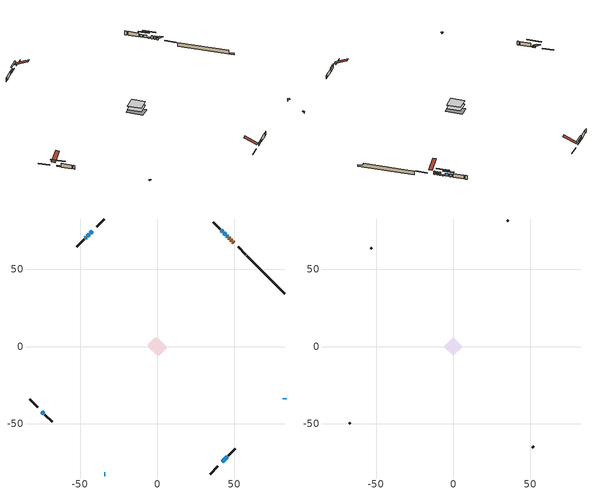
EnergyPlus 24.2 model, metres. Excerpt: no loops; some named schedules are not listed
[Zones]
conditioned space
 floor adiabatic (AdiabaticFloorConstruction): -6.03,0 0,6.03 6.03,0 0,-6.03 z0.91
 floor foundation (Slab1 construction): -6.14,1.19 -1.19,6.14 6.14,-1.19 1.19,-6.14 z-1.45
 wall outside (RimJoist1 construction): 34.2,-82.56 39.24,-77.53 / -82.56,-34.2 -77.53,-39.24 / -34.2,82.56 -39.24,77.53 / 57.34,59.43 52.3,64.46 z0.91:1.21
 wall outside (AdiabaticWallConstruction 1): 49.42,67.35 48.81,67.95 / 48.16,68.61 47.65,69.11 / 47,69.77 46.32,70.44 z0.91:2.94
 wall outside (AdiabaticWallConstruction): -34.2,-82.56 -33.74,-82.56 z0.91:1.37; 45.66,71.1 45.01,71.75 / -42.12,74.65 -43.41,73.35 / -74.65,-42.12 -73.35,-43.41 z0.91:1.52; 82.56,-34.2 82.56,-33.66 z0.91:1.83; 44.36,72.4 43.07,73.7 / 42.41,74.35 41.55,75.22 / 42.12,-74.64 45.35,-71.41 z0.91:2.74; -44.07,72.69 -45.36,71.4 / -46.02,70.75 -46.77,69.99 z0.91:1.98
 wall outside (Wall1 construction): 46.01,-70.75 50.64,-66.12 / -72.69,-44.07 -68.06,-48.7 / -47.43,69.33 -52.07,64.7 / 40.89,75.87 36.25,80.51 z0.91:3.35
 wall foundation (FoundationWall1 construction): 57.99,58.77,-1.45 57.99,58.77,0.91 80.11,36.66,0.91 80.11,36.66,-0.45 82.56,34.2,-0.45 82.56,34.2,-1.45
 window (WindowConstruction 5): -34.2,-82.56 -33.74,-82.56 z0.91:1.37
 window (WindowConstruction 7): 45.66,71.1 45.02,71.75 z0.91:1.52
 window (WindowConstruction 8): -42.12,74.64 -43.41,73.35 z0.91:1.52
 window (WindowConstruction 9): -74.64,-42.12 -73.35,-43.41 z0.91:1.52
 window (WindowConstruction 6): 82.56,-34.2 82.56,-33.67 z0.91:1.82
 window (WindowConstruction): 44.36,72.4 43.07,73.7 z0.91:2.74
 window (WindowConstruction 1): 42.41,74.35 41.55,75.22 z0.91:2.74
 window (WindowConstruction 2): -44.07,72.69 -45.36,71.4 z0.91:1.98
 window (WindowConstruction 3): -46.02,70.74 -46.77,69.99 z0.91:1.98
 window (WindowConstruction 4): 42.12,-74.64 45.35,-71.41 z0.91:2.74
 door (Door): 49.42,67.35 48.81,67.95 z0.91:2.94
 door (Door 1): 48.16,68.61 47.65,69.11 z0.91:2.94
 door (Door 2): 46.99,69.77 46.32,70.44 z0.91:2.94
 ceiling adiabatic (AdiabaticFloorConstruction): 0,-6.03 6.03,0 0,6.03 -6.03,0 z0.91
attic - vented
 floor to conditioned space (Floor1 construction Reversed): -6.03,0 0,6.03 6.03,0 0,-6.03 z3.35
 wall outside (Wall2 construction): 51.3,-65.46 52.04,-64.72 / -67.4,-49.36 -66.66,-50.1 / -52.72,64.04 -53.46,63.3 / 35.6,81.17 34.86,81.91 z0.91:3.35
 roof outside (Roof1 construction): 41.46,-75.3,3.35 35.67,-69.51,6.76 34.1,-71.08,6.76 39.89,-76.87,3.35; -75.3,-41.46,3.35 -69.51,-35.67,6.76 -71.08,-34.1,6.76 -76.87,-39.89,3.35; -41.46,75.3,3.35 -35.67,69.51,6.76 -34.1,71.08,6.76 -39.89,76.87,3.35; 50.07,66.69,3.35 44.28,60.9,6.76 45.85,59.33,6.76 51.64,65.12,3.35
shading: -33.44,-82.56 -34.5,-82.56 -34.5,-83.17 -33.44,-83.17 z1.67; 42.43,74.34 48.25,68.51 48.68,68.94 42.86,74.77 z5.18; -45.57,71.19 -39.96,76.8 -40.39,77.23 -46,71.62 z4.57; -70.76,-46 -77.23,-39.53 -77.66,-39.96 -71.19,-46.43 z5.18; 82.56,-33.37 82.56,-34.5 83.78,-34.5 83.78,-33.37 z2.12; 41.99,74.77 45.43,71.33 45.87,71.76 42.42,75.2 z4.26; 40.47,76.29 43.48,73.28 43.92,73.71 40.9,76.72 z4.26; -45.57,71.19 -43.86,72.91 -44.29,73.34 -46,71.62 z2.28; -46.98,69.78 -45.81,70.96 -46.24,71.39 -47.42,70.21 z2.28; 45.56,-71.2 41.91,-74.86 42.34,-75.29 45.99,-71.63 z3.04
[Building]
Building 1: Terrain=Suburbs
[Site:Location]
Quebec Intl AP_QC: Latitude {deg}=46.8; Longitude {deg}=-71.38; Time Zone {hr}=-5; Elevation {m}=74; Keep Site Location Information=Yes
[Site:GroundTemperature:Shallow]
0.0108218, -2.24938, -2.43038, -1.3578, 2.94801, 7.23376, 10.9493, 13.303, 13.5029, 11.5886, 7.96783, 3.81355
[Site:WaterMainsTemperature]
Calculation Method=Schedule; Temperature Schedule=mains temperature schedule
[Material] Roughness=Rough; Thermal Absorptance=0.9
Name | Thickness {m} | Conductivity {W/m-K} | Density {kg/m3} | Specific Heat {J/kg-K} | Solar Absorptance | Visible Absorptance
asphalt or fiberglass shingles | 0.00635 | 0.162714 | 1121.4 | 1465.45 | 0.4 | 0.4
ceiling loosefill ins | 0.254 | 0.0480833 | 16.02 | 1046.75 | 0.7 | 0.7
ceiling stud and cavity | 0.1397 | 0.190713 | 65.682 | 1177.47 | 0.7 | 0.7
concrete 4.0 in. | 0.1016 | 1.803125 | 2242.8 | 837.4 | 0.7 | 0.7
concrete 8.0 in. | 0.2032 | 1.803125 | 2242.8 | 837.4 | 0.7 | 0.7
door material | 0.04445 | 0.188738 | 512.64 | 1214.23 | 0.7 | 0.7
door material 1 | 0.04445 | 0.0451087 | 512.64 | 1214.23 | 0.7 | 0.7
exterior vertical ins | 0.00216305 | 0.029427 | 32.04 | 1214.23 | 0.7 | 0.7
floor covering | 0.0127 | 0.0433444 | 54.468 | 1339.84 | 0.6 | 0.6
floor rigid ins; wall rigid ins | 0.512978 | 0.029427 | 32.04 | 1214.23 | 0.7 | 0.7
floor stud and cavity | 0.1397 | 1.75129 | 37.0049 | 1207.88 | 0.7 | 0.7
furniture material conditioned space 1 | 0.1524 | 0.115458 | 640.8 | 1214.23 | 0.6 | 0.6
gypsum board | 0.0127 | 0.160291 | 801 | 837.4 | 0.6 | 0.6
osb sheathing 0.5 in. | 0.0127 | 0.115458 | 512.64 | 1214.23 | 0.7 | 0.7
osb sheathing 0.75 in. | 0.01905 | 0.115458 | 512.64 | 1214.23 | 0.7 | 0.7
rim joist stud and cavity | 0.0508 | 0.137084 | 50.32683 | 1063.81 | 0.6 | 0.6
wall stud and cavity | 0.1397 | 0.0787086 | 139.0536 | 1170.24 | 0.7 | 0.7
wall stud and cavity 1 | 0.0889 | 6.1454 | 50.32683 | 1063.81 | 0.6 | 0.6
wall stud and cavity 2 | 0.0889 | 0.380278 | 52.3479 | 1209.89 | 0.7 | 0.7
wall stud and cavity 3 | 0.0889 | 0.391764 | 83.0341 | 1211.67 | 0.7 | 0.7
wood siding | 0.0254 | 0.102417 | 544.68 | 1172.36 | 0.4 | 0.4
wood siding 1 | 0.00254 | 0.102417 | 544.68 | 1172.36 | 0.4 | 0.4
wood siding 2; wood siding 3; wood siding 4 | 0.0254 | 0.102417 | 544.68 | 1172.36 | 0.7 | 0.7
[WindowMaterial:SimpleGlazingSystem]
Name | U-Factor {W/m2-K} | Solar Heat Gain Coefficient
WindowMaterial | 1.64321 | 0.43
WindowMaterial 1 | 1.69375 | 0.41
WindowMaterial 2 | 1.80731 | 0.38
WindowMaterial 3 | 1.78119 | 0.38
WindowMaterial 4 | 1.62277 | 0.44
WindowMaterial 5 | 3.03773 | 0.52
WindowMaterial 6 | 3.04398 | 0.44
WindowMaterial 7 | 1.92144 | 0.34
[Construction]
AdiabaticFloorConstruction: floor stud and cavity, floor rigid ins, osb sheathing 0.75 in., floor covering
AdiabaticWallConstruction: wood siding 3, wall rigid ins, wall stud and cavity 2, gypsum board
AdiabaticWallConstruction 1: wood siding 4, wall rigid ins, wall stud and cavity 2, gypsum board
Door: door material
Door 1; Door 2: door material 1
Floor1 construction Reversed: gypsum board, ceiling stud and cavity, ceiling loosefill ins
FoundationWall1 construction: concrete 8.0 in.
furniture construction conditioned space 1: furniture material conditioned space 1
PartitionWallConstruction: gypsum board, wall stud and cavity 3, gypsum board
RimJoist1 construction: wood siding 2, rim joist stud and cavity
Roof1 construction: asphalt or fiberglass shingles
Slab1 construction: concrete 4.0 in.
Wall1 construction: wood siding, osb sheathing 0.5 in., wall stud and cavity, gypsum board
Wall2 construction: wood siding 1, wall stud and cavity 1
WindowConstruction: WindowMaterial
WindowConstruction 1: WindowMaterial 1
WindowConstruction 2: WindowMaterial 2
WindowConstruction 3: WindowMaterial 3
WindowConstruction 4: WindowMaterial 4
WindowConstruction 5: WindowMaterial 5
WindowConstruction 6: WindowMaterial 6
WindowConstruction 7; WindowConstruction 8; WindowConstruction 9: WindowMaterial 7
[Zone] Multiplier=1; Part of Total Floor Area=Yes
Name | Volume {m3}
attic - vented | 39.6944
conditioned space | 367.2
[Space]
Name | Zone | Volume {m3}
attic - vented 1 | attic - vented | 39.6944
conditioned space 1 | conditioned space | 367.2
[ZoneInfiltration:EffectiveLeakageArea]
infil attic - vented 1: Zone or Space=attic - vented 1; Schedule=Always On Discrete; Effective Air Leakage Area {cm2}=2682.46; Stack Coefficient=0.000406835; Wind Coefficient=1.36279e-05
[ZoneMixing]
whole house fan mix: Zone or Space=attic - vented; Schedule=Always On Continuous; Design Flow Rate Calculation Method=Flow/Zone; Design Flow Rate {m3/s}=0; Source Zone or Space=conditioned space
[SurfaceProperty:ExposedFoundationPerimeter]
Slab1: Exposed Perimeter Calculation Method=TotalExposedPerimeter; Total Exposed Perimeter {m}=34.748
[InternalMass] Zone or ZoneList=conditioned space; Space or SpaceList=conditioned space 1
Name | Construction | Surface Area {m2}
furniture mass conditioned space 1 | furniture construction conditioned space 1 | 58.1603
partition wall mass | PartitionWallConstruction | 145.401
[Lights]
interior lighting: Zone or ZoneList or Space or SpaceList=conditioned space 1; Schedule=interior lighting schedule; Design Level Calculation Method=LightingLevel; Lighting Level {W}=343.2; Return Air Fraction=0; Fraction Radiant=0.6; Fraction Visible=0.2; Fraction Replaceable=1
[People]
occupants: Zone or ZoneList or Space or SpaceList=conditioned space 1; Number of People Schedule=occupants schedule; Number of People Calculation Method=People; Number of People=3; Fraction Radiant=0.314171; Sensible Heat Fraction=0.56303; Activity Level Schedule=occupants activity schedule; Carbon Dioxide Generation Rate {m3/s-W}=0; Enable ASHRAE 55 Comfort Warnings=No; Mean Radiant Temperature Calculation Type=EnclosureAveraged
[ElectricEquipment] Zone or ZoneList or Space or SpaceList=conditioned space 1; Design Level Calculation Method=EquipmentLevel
Name | Schedule | Design Level {W} | Fraction Latent | Fraction Radiant | Fraction Lost
clothes dryer | clothes dryer schedule | 140.772 | 0.015 | 0.081 | 0.85
clothes washer | clothes washer schedule | 32.1985 | 0.03 | 0.162 | 0.7
cooking range | cooking range schedule | 215.147 | 0.08 | 0.432 | 0.2
dishwasher | dishwasher schedule | 66.8632 | 0.3 | 0.18 | 0.4
fridge | fridge schedule | 72.9452 | 0 | 0.6 | 0
mech vent bath fan 0 | mech vent bath fan 0 schedule | 50.2 | 0 | 0 | 1
mech vent house fan | mech vent house fan schedule | 0 | 0 | 0 | 1
mech vent house fan cfis | mech vent house fan cfis schedule | 0 | 0 | 0 | 0
mech vent range fan 0 | mech vent range fan 0 schedule | 57 | 0 | 0 | 1
misc plug loads | misc plug loads schedule | 494.7 | 0.045 | 0.513 | 0.1
whole house fan | Always On Discrete | 0 | 0 | 0 | 1
[OtherEquipment] Zone or ZoneList or Space or SpaceList=conditioned space 1; Design Level Calculation Method=EquipmentLevel
Name | Fuel Type | Schedule | Design Level {W} | Fraction Latent | Fraction Radiant | Fraction Lost
clothes dryer 1 | Electricity | clothes dryer schedule | 0 | 0.015 | 0.081 | 0.85
cooking range 1 | Electricity | cooking range schedule | 0 | 0.08 | 0.432 | 0.2
general water use latent | None | general water use schedule | 62.594 | 1 | 0 | 0
general water use sensible | None | general water use schedule | -61.6891 | 0 | 0.6 | 0
mech vent house fan latent load | None | Always On Discrete | 0 | 1 | 0 | 0
mech vent house fan sensible load | None | Always On Discrete | 0 | 0 | 0 | 0
water heater energy adjustment1 | Electricity | Always On Discrete | 0.01 | 0 | 0 | 1
[ZoneInfiltration:DesignFlowRate] Zone or ZoneList or Space or SpaceList=conditioned space 1; Schedule=Always On Discrete; Design Flow Rate Calculation Method=Flow/Zone; Design Flow Rate {m3/s}=0
infil flow; natural vent flow; whole house fan flow
[ZoneControl:Thermostat]
conditioned space Thermostat: Zone or ZoneList=conditioned space; Control Type Schedule=conditioned space Thermostat Schedule; Control 1=conditioned space temperature setpoint; Temperature Difference Between Cutout And Setpoint {deltaC}=0
[AirLoopHVAC:UnitarySystem]
unit heater unitary system: Control Type=Load; Controlling Zone or Thermostat Location=conditioned space; Dehumidification Control Type=None; Availability Schedule=Always On Discrete; Supply Fan=unit heater supply fan; Fan Placement=BlowThrough; Supply Air Fan Operating Mode Schedule=unit heater auto fan schedule; Heating Coil=unit heater htg coil; DX Heating Coil Sizing Ratio=1; Use DOAS DX Cooling Coil=No; Minimum Supply Air Temperature {C}=2; Latent Load Control=SensibleOnlyLoadControl; Cooling Supply Air Flow Rate Method=None; Heating Supply Air Flow Rate Method=SupplyAirFlowRate; Heating Supply Air Flow Rate {m3/s}=0.572472; No Load Supply Air Flow Rate Method=SupplyAirFlowRate; No Load Supply Air Flow Rate {m3/s}=0; No Load Supply Air Flow Rate Control Set To Low Speed=Yes; Maximum Supply Air Temperature {C}=48.8889; Maximum Outdoor Dry-Bulb Temperature for Supplemental Heater Operation {C}=21; Ancillary On-Cycle Electric Power {W}=0; Ancillary Off-Cycle Electric Power {W}=0
[Fan:SystemModel]
unit heater supply fan: Availability Schedule=Always On Discrete; Design Maximum Air Flow Rate {m3/s}=0.572472; Speed Control Method=Discrete; Electric Power Minimum Flow Rate Fraction=0.2; Design Pressure Rise {Pa}=500; Motor Efficiency=1; Motor In Air Stream Fraction=1; Design Electric Power Consumption {W}=Autosize; Design Power Sizing Method=PowerPerFlow; Electric Power Per Unit Flow Rate {W/(m3/s)}=69.8724; Electric Power Per Unit Flow Rate Per Unit Pressure {W/((m3/s)-Pa)}=1.66667; Fan Total Efficiency=0.7; Motor Loss Radiative Fraction=0; Number of Speeds=1; Speed Flow Fraction 1=1; Speed Electric Power Fraction 1=1
[Coil:Heating:Fuel]
unit heater htg coil: Availability Schedule=Always On Discrete; Fuel Type=OtherFuel1; Burner Efficiency=0.7; Nominal Capacity {W}=12189.7; On Cycle Parasitic Electric Load {W}=0; Off Cycle Parasitic Fuel Load {W}=0
[Zone equipment]
conditioned space: unit heater unitary system
[Foundation:Kiva]
Foundation Kiva 1: Initial Indoor Air Temperature {C}=18; Wall Height Above Grade {m}=0.910011; Wall Depth Below Slab {m}=0.2032; Custom Block Material Name 1=exterior vertical ins; Custom Block Depth 1 {m}=2.36001; Custom Block X Position 1 {m}=0.2032; Custom Block Z Position 1 {m}=0
[Foundation:Kiva:Settings]
Soil Conductivity {W/m-K}=0.849921; Soil Density {kg/m3}=1842.3; Soil Specific Heat {J/kg-K}=418.7; Ground Solar Absorptivity=0.9; Ground Thermal Absorptivity=0.9; Ground Surface Roughness {m}=0.03; Far-Field Width {m}=40; Deep-Ground Boundary Condition=ZeroFlux; Deep-Ground Depth {m}=40; Minimum Cell Dimension {m}=0.2; Maximum Cell Growth Coefficient=3; Simulation Timestep=Timestep
[Exterior:Lights]
exterior lighting: Schedule=exterior lighting schedule; Design Level {W}=75.6
[EnergyManagementSystem:GlobalVariable]
infil_program_Qfan
infil_program_Qinf
natural_vent_program_Qnv
natural_vent_program_Qwhf
[EnergyManagementSystem:Sensor]
Name | Output:Variable or Output:Meter Index Key | Output:Variable or Output:Meter
airflow_gain | infil flow | Infiltration Sensible Heat Gain Energy
airflow_gain_1 | natural vent flow | Infiltration Sensible Heat Gain Energy
airflow_gain_2 | whole house fan flow | Infiltration Sensible Heat Gain Energy
airflow_loss | infil flow | Infiltration Sensible Heat Loss Energy
airflow_loss_1 | natural vent flow | Infiltration Sensible Heat Loss Energy
airflow_loss_2 | whole house fan flow | Infiltration Sensible Heat Loss Energy
clg_load_cond |  | Cooling:EnergyTransfer:Zone:CONDITIONED SPACE
clg_sp_s; clg_sp_s_1 | cooling setpoint | Schedule Value
clothes_dryer_exhaust_0_sch_s | clothes dryer exhaust 0 schedule | Schedule Value
conditioned_space_clg_unmet_s | conditioned space | Zone Cooling Setpoint Not Met Time
conditioned_space_htg_unmet_s | conditioned space | Zone Heating Setpoint Not Met Time
cool_season | cooling season schedule | Schedule Value
fridge_tin_s | conditioned space | Zone Mean Air Temperature
htg_load_cond |  | Heating:EnergyTransfer:Zone:CONDITIONED SPACE
htg_sp_s; htg_sp_s_1 | heating setpoint | Schedule Value
ig_ee_conv | clothes dryer | Electric Equipment Convective Heating Energy
ig_ee_conv_2 | cooking range | Electric Equipment Convective Heating Energy
ig_ee_conv_4 | fridge | Electric Equipment Convective Heating Energy
ig_ee_conv_5 | misc plug loads | Electric Equipment Convective Heating Energy
ig_ee_conv_6 | whole house fan | Electric Equipment Convective Heating Energy
ig_ee_rad | clothes dryer | Electric Equipment Radiant Heating Energy
ig_ee_rad_2 | cooking range | Electric Equipment Radiant Heating Energy
ig_ee_rad_4 | fridge | Electric Equipment Radiant Heating Energy
ig_ee_rad_5 | misc plug loads | Electric Equipment Radiant Heating Energy
ig_ee_rad_6 | whole house fan | Electric Equipment Radiant Heating Energy
ig_lgt_conv | interior lighting | Lights Convective Heating Energy
ig_lgt_rad | interior lighting | Lights Radiant Heating Energy
ig_lgt_vis | interior lighting | Lights Visible Radiation Heating Energy
ig_oe_conv | clothes dryer 1 | Other Equipment Convective Heating Energy
ig_oe_conv_1 | cooking range 1 | Other Equipment Convective Heating Energy
ig_oe_conv_2 | general water use latent | Other Equipment Convective Heating Energy
ig_oe_conv_3 | general water use sensible | Other Equipment Convective Heating Energy
ig_oe_conv_4 | water heater energy adjustment1 | Other Equipment Convective Heating Energy
ig_oe_rad | clothes dryer 1 | Other Equipment Radiant Heating Energy
ig_oe_rad_1 | cooking range 1 | Other Equipment Radiant Heating Energy
ig_oe_rad_2 | general water use latent | Other Equipment Radiant Heating Energy
ig_oe_rad_3 | general water use sensible | Other Equipment Radiant Heating Energy
ig_oe_rad_4 | water heater energy adjustment1 | Other Equipment Radiant Heating Energy
ig_ppl_conv | occupants | People Convective Heating Energy
ig_ppl_rad | occupants | People Radiant Heating Energy
im_conv | furniture mass conditioned space 1 | Surface Inside Face Convection Heat Gain Energy
im_conv_1 | partition wall mass | Surface Inside Face Convection Heat Gain Energy
im_ig | furniture mass conditioned space 1 | Surface Inside Face Internal Gains Radiation Heat Gain Energy
im_ig_1 | partition wall mass | Surface Inside Face Internal Gains Radiation Heat Gain Energy
im_lgt | furniture mass conditioned space 1 | Surface Inside Face Lights Radiation Heat Gain Energy
im_lgt_1 | partition wall mass | Surface Inside Face Lights Radiation Heat Gain Energy
im_sol | furniture mass conditioned space 1 | Surface Inside Face Solar Radiation Heat Gain Energy
im_sol_1 | partition wall mass | Surface Inside Face Solar Radiation Heat Gain Energy
im_surf | furniture mass conditioned space 1 | Surface Inside Face Net Surface Thermal Radiation Heat Gain Energy
im_surf_1 | partition wall mass | Surface Inside Face Net Surface Thermal Radiation Heat Gain Energy
mech_vent_bath_fan_0_sch_s | mech vent bath fan 0 schedule | Schedule Value
mech_vent_range_fan_0_sch_s | mech vent range fan 0 schedule | Schedule Value
mv_conv | mech vent bath fan 0 | Electric Equipment Convective Heating Energy
mv_conv_1 | mech vent house fan | Electric Equipment Convective Heating Energy
mv_conv_2 | mech vent house fan cfis | Electric Equipment Convective Heating Energy
mv_conv_3 | mech vent range fan 0 | Electric Equipment Convective Heating Energy
mv_conv_4 | mech vent house fan latent load | Other Equipment Convective Heating Energy
mv_conv_5 | mech vent house fan sensible load | Other Equipment Convective Heating Energy
mv_rad | mech vent bath fan 0 | Electric Equipment Radiant Heating Energy
mv_rad_1 | mech vent house fan | Electric Equipment Radiant Heating Energy
mv_rad_2 | mech vent house fan cfis | Electric Equipment Radiant Heating Energy
mv_rad_3 | mech vent range fan 0 | Electric Equipment Radiant Heating Energy
mv_rad_4 | mech vent house fan latent load | Other Equipment Radiant Heating Energy
mv_rad_5 | mech vent house fan sensible load | Other Equipment Radiant Heating Energy
natural_vent_s | natural vent schedule | Schedule Value
out_pb_s |  | Site Outdoor Air Barometric Pressure
out_wt_s |  | Site Outdoor Air Humidity Ratio
site_vw_s |  | Site Wind Speed
ss_back_out | Window1 | Surface Window Shortwave from Zone Back Out Window Heat Transfer Rate
ss_back_out_1 | Window10 | Surface Window Shortwave from Zone Back Out Window Heat Transfer Rate
ss_back_out_2 | Window11 | Surface Window Shortwave from Zone Back Out Window Heat Transfer Rate
ss_back_out_3 | Window13 | Surface Window Shortwave from Zone Back Out Window Heat Transfer Rate
ss_back_out_4 | Window2 | Surface Window Shortwave from Zone Back Out Window Heat Transfer Rate
ss_back_out_5 | Window3 | Surface Window Shortwave from Zone Back Out Window Heat Transfer Rate
ss_back_out_6 | Window4 | Surface Window Shortwave from Zone Back Out Window Heat Transfer Rate
ss_back_out_7 | Window5 | Surface Window Shortwave from Zone Back Out Window Heat Transfer Rate
ss_back_out_8 | Window7 | Surface Window Shortwave from Zone Back Out Window Heat Transfer Rate
ss_back_out_9 | Window8 | Surface Window Shortwave from Zone Back Out Window Heat Transfer Rate
ss_conv | Door1 | Surface Inside Face Convection Heat Gain Energy
ss_conv_1 | Door2 | Surface Inside Face Convection Heat Gain Energy
ss_conv_10 | Window5 | Surface Inside Face Convection Heat Gain Energy
ss_conv_11 | Window7 | Surface Inside Face Convection Heat Gain Energy
ss_conv_12 | Window8 | Surface Inside Face Convection Heat Gain Energy
ss_conv_2 | Door3 | Surface Inside Face Convection Heat Gain Energy
ss_conv_3 | Window1 | Surface Inside Face Convection Heat Gain Energy
ss_conv_4 | Window10 | Surface Inside Face Convection Heat Gain Energy
ss_conv_5 | Window11 | Surface Inside Face Convection Heat Gain Energy
ss_conv_6 | Window13 | Surface Inside Face Convection Heat Gain Energy
ss_conv_7 | Window2 | Surface Inside Face Convection Heat Gain Energy
ss_conv_8 | Window3 | Surface Inside Face Convection Heat Gain Energy
ss_conv_9 | Window4 | Surface Inside Face Convection Heat Gain Energy
ss_ig | Door1 | Surface Inside Face Internal Gains Radiation Heat Gain Energy
ss_ig_1 | Door2 | Surface Inside Face Internal Gains Radiation Heat Gain Energy
ss_ig_10 | Window5 | Surface Inside Face Internal Gains Radiation Heat Gain Energy
ss_ig_11 | Window7 | Surface Inside Face Internal Gains Radiation Heat Gain Energy
ss_ig_12 | Window8 | Surface Inside Face Internal Gains Radiation Heat Gain Energy
ss_ig_2 | Door3 | Surface Inside Face Internal Gains Radiation Heat Gain Energy
ss_ig_3 | Window1 | Surface Inside Face Internal Gains Radiation Heat Gain Energy
ss_ig_4 | Window10 | Surface Inside Face Internal Gains Radiation Heat Gain Energy
ss_ig_5 | Window11 | Surface Inside Face Internal Gains Radiation Heat Gain Energy
ss_ig_6 | Window13 | Surface Inside Face Internal Gains Radiation Heat Gain Energy
ss_ig_7 | Window2 | Surface Inside Face Internal Gains Radiation Heat Gain Energy
ss_ig_8 | Window3 | Surface Inside Face Internal Gains Radiation Heat Gain Energy
ss_ig_9 | Window4 | Surface Inside Face Internal Gains Radiation Heat Gain Energy
ss_lgt | Door1 | Surface Inside Face Lights Radiation Heat Gain Energy
ss_lgt_1 | Door2 | Surface Inside Face Lights Radiation Heat Gain Energy
ss_lgt_2 | Door3 | Surface Inside Face Lights Radiation Heat Gain Energy
ss_sol | Door1 | Surface Inside Face Solar Radiation Heat Gain Energy
ss_sol_1 | Door2 | Surface Inside Face Solar Radiation Heat Gain Energy
ss_sol_2 | Door3 | Surface Inside Face Solar Radiation Heat Gain Energy
ss_surf | Door1 | Surface Inside Face Net Surface Thermal Radiation Heat Gain Energy
ss_surf_1 | Door2 | Surface Inside Face Net Surface Thermal Radiation Heat Gain Energy
ss_surf_10 | Window5 | Surface Inside Face Net Surface Thermal Radiation Heat Gain Energy
ss_surf_11 | Window7 | Surface Inside Face Net Surface Thermal Radiation Heat Gain Energy
ss_surf_12 | Window8 | Surface Inside Face Net Surface Thermal Radiation Heat Gain Energy
ss_surf_2 | Door3 | Surface Inside Face Net Surface Thermal Radiation Heat Gain Energy
ss_surf_3 | Window1 | Surface Inside Face Net Surface Thermal Radiation Heat Gain Energy
ss_surf_4 | Window10 | Surface Inside Face Net Surface Thermal Radiation Heat Gain Energy
ss_surf_5 | Window11 | Surface Inside Face Net Surface Thermal Radiation Heat Gain Energy
ss_surf_6 | Window13 | Surface Inside Face Net Surface Thermal Radiation Heat Gain Energy
ss_surf_7 | Window2 | Surface Inside Face Net Surface Thermal Radiation Heat Gain Energy
ss_surf_8 | Window3 | Surface Inside Face Net Surface Thermal Radiation Heat Gain Energy
ss_surf_9 | Window4 | Surface Inside Face Net Surface Thermal Radiation Heat Gain Energy
ss_trans_in | Window1 | Surface Window Transmitted Solar Radiation Rate
ss_trans_in_1 | Window10 | Surface Window Transmitted Solar Radiation Rate
ss_trans_in_2 | Window11 | Surface Window Transmitted Solar Radiation Rate
ss_trans_in_3 | Window13 | Surface Window Transmitted Solar Radiation Rate
ss_trans_in_4 | Window2 | Surface Window Transmitted Solar Radiation Rate
ss_trans_in_5 | Window3 | Surface Window Transmitted Solar Radiation Rate
ss_trans_in_6 | Window4 | Surface Window Transmitted Solar Radiation Rate
ss_trans_in_7 | Window5 | Surface Window Transmitted Solar Radiation Rate
ss_trans_in_8 | Window7 | Surface Window Transmitted Solar Radiation Rate
ss_trans_in_9 | Window8 | Surface Window Transmitted Solar Radiation Rate
ss_trans_out | Window1 | Surface Inside Face Initial Transmitted Diffuse Transmitted Out Window Solar Radiation Rate
ss_trans_out_1 | Window10 | Surface Inside Face Initial Transmitted Diffuse Transmitted Out Window Solar Radiation Rate
ss_trans_out_2 | Window11 | Surface Inside Face Initial Transmitted Diffuse Transmitted Out Window Solar Radiation Rate
ss_trans_out_3 | Window13 | Surface Inside Face Initial Transmitted Diffuse Transmitted Out Window Solar Radiation Rate
ss_trans_out_4 | Window2 | Surface Inside Face Initial Transmitted Diffuse Transmitted Out Window Solar Radiation Rate
ss_trans_out_5 | Window3 | Surface Inside Face Initial Transmitted Diffuse Transmitted Out Window Solar Radiation Rate
ss_trans_out_6 | Window4 | Surface Inside Face Initial Transmitted Diffuse Transmitted Out Window Solar Radiation Rate
ss_trans_out_7 | Window5 | Surface Inside Face Initial Transmitted Diffuse Transmitted Out Window Solar Radiation Rate
ss_trans_out_8 | Window7 | Surface Inside Face Initial Transmitted Diffuse Transmitted Out Window Solar Radiation Rate
ss_trans_out_9 | Window8 | Surface Inside Face Initial Transmitted Diffuse Transmitted Out Window Solar Radiation Rate
s_conv | Floor1 | Surface Inside Face Convection Heat Gain Energy
